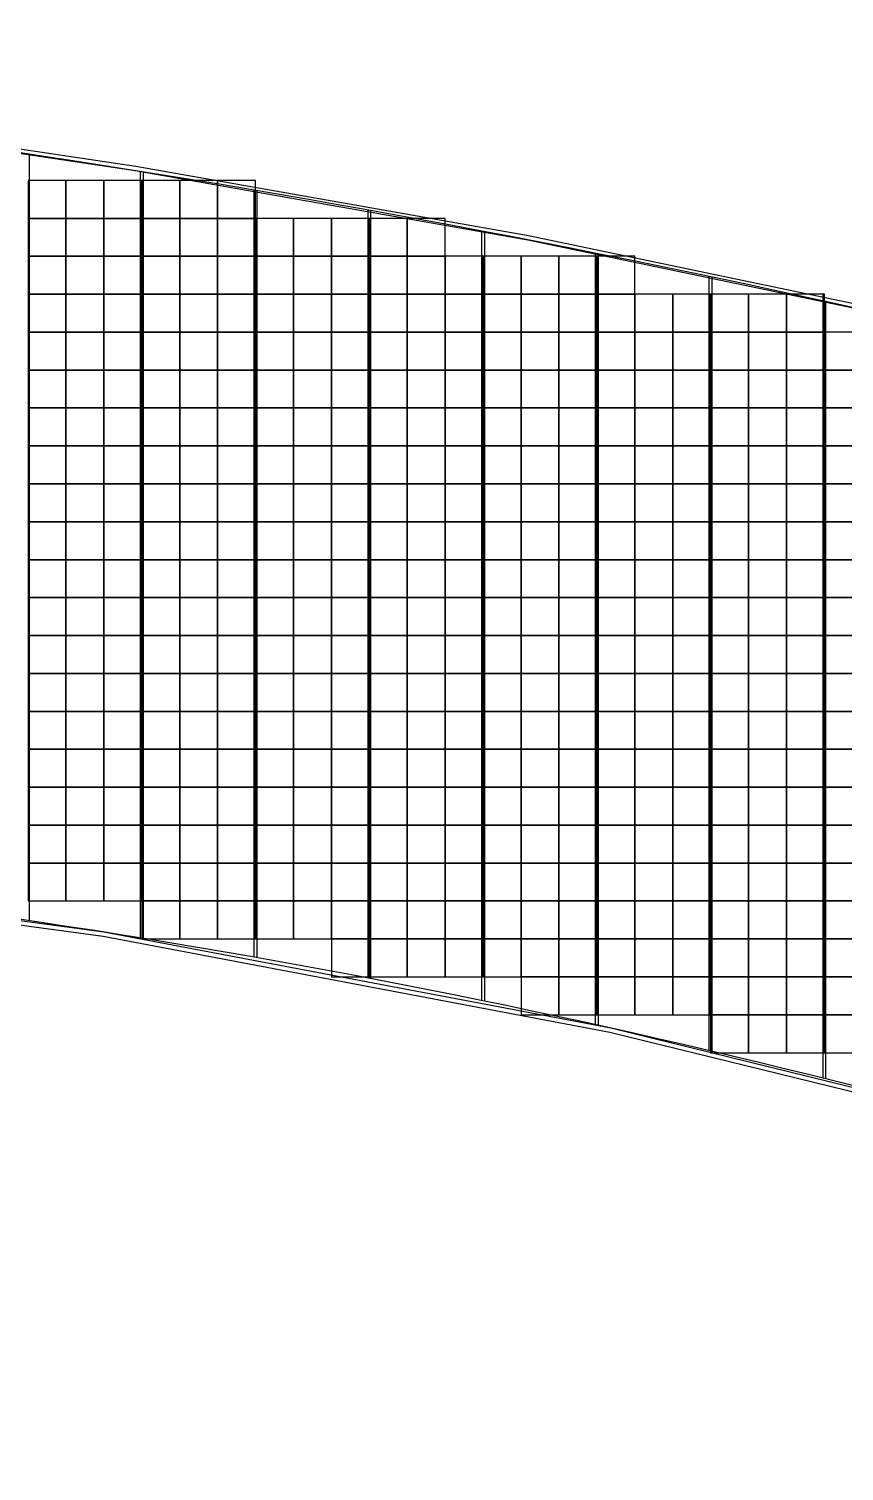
# Model space of a CAD drawing. Extents: x -31693 to 132909863, y -42052423 to 151957.
# Drawn here: x 80555 to 91305, y 100698 to 119715 of the extents above; entities that cross this region are included whole.
import ezdxf

# ---------------------------------------------------------------- set-up
doc = ezdxf.new("R2010")
doc.units = 0
doc.header["$LTSCALE"] = 1000
doc.header["$MEASUREMENT"] = 0
for name, color, linetype in [('500浮箱', 162, 'Continuous'), ('A-G-VISIBLE', 9, 'Continuous'), ('主龙骨', 4, 'Continuous'), ('边梁（14a槽钢', 3, 'Continuous')]:
    doc.layers.add(name, color=color, linetype=linetype)

# ---------------------------------------------------------------- blocks, each defined once
blk = doc.blocks.new('dasd')
at = {"layer": 'A-G-VISIBLE', "linetype": 'Continuous'}
for centre, radius, start, end in [((-132837.189, 42011.825), 160.06, 69.75334, 87.66536), ((-132829.243, 42052.463), 108.698, 67.70809, 90.93463)]:
    blk.add_arc(centre, radius, start, end, dxfattribs=at)

msp = doc.modelspace()

# ---------------------------------------------------------------- linework, layer by layer
at = {"layer": '500浮箱', "elevation": 2850}
for points in [[(80545, 117216), (81045, 117216), (81045, 117716), (80545, 117716)], [(81045, 117216), (81545, 117216), (81545, 117716), (81045, 117716)], [(81545, 117216), (82045, 117216), (82045, 117716), (81545, 117716)], [(82045, 117216), (82545, 117216), (82545, 117716), (82045, 117716)], [(82545, 117216), (83045, 117216), (83045, 117716), (82545, 117716)], [(83045, 117216), (83545, 117216), (83545, 117716), (83045, 117716)], [(80545, 116716), (81045, 116716), (81045, 117216), (80545, 117216)], [(81045, 116716), (81545, 116716), (81545, 117216), (81045, 117216)], [(81545, 116716), (82045, 116716), (82045, 117216), (81545, 117216)], [(82045, 116716), (82545, 116716), (82545, 117216), (82045, 117216)], [(82545, 116716), (83045, 116716), (83045, 117216), (82545, 117216)], [(83045, 116716), (83545, 116716), (83545, 117216), (83045, 117216)], [(83545, 116716), (84045, 116716), (84045, 117216), (83545, 117216)], [(84045, 116716), (84545, 116716), (84545, 117216), (84045, 117216)], [(84545, 116716), (85045, 116716), (85045, 117216), (84545, 117216)], [(85045, 116716), (85545, 116716), (85545, 117216), (85045, 117216)], [(85545, 116716), (86045, 116716), (86045, 117216), (85545, 117216)], [(80545, 116216), (81045, 116216), (81045, 116716), (80545, 116716)], [(81045, 116216), (81545, 116216), (81545, 116716), (81045, 116716)], [(81545, 116216), (82045, 116216), (82045, 116716), (81545, 116716)], [(82045, 116216), (82545, 116216), (82545, 116716), (82045, 116716)], [(82545, 116216), (83045, 116216), (83045, 116716), (82545, 116716)], [(83045, 116216), (83545, 116216), (83545, 116716), (83045, 116716)], [(83545, 116216), (84045, 116216), (84045, 116716), (83545, 116716)], [(84045, 116216), (84545, 116216), (84545, 116716), (84045, 116716)], [(84545, 116216), (85045, 116216), (85045, 116716), (84545, 116716)], [(85045, 116216), (85545, 116216), (85545, 116716), (85045, 116716)], [(85545, 116216), (86045, 116216), (86045, 116716), (85545, 116716)], [(86045, 116216), (86545, 116216), (86545, 116716), (86045, 116716)], [(86545, 116216), (87045, 116216), (87045, 116716), (86545, 116716)], [(87045, 116216), (87545, 116216), (87545, 116716), (87045, 116716)], [(87545, 116216), (88045, 116216), (88045, 116716), (87545, 116716)], [(88045, 116216), (88545, 116216), (88545, 116716), (88045, 116716)], [(80545, 115716), (81045, 115716), (81045, 116216), (80545, 116216)], [(81045, 115716), (81545, 115716), (81545, 116216), (81045, 116216)], [(81545, 115716), (82045, 115716), (82045, 116216), (81545, 116216)], [(82045, 115716), (82545, 115716), (82545, 116216), (82045, 116216)], [(82545, 115716), (83045, 115716), (83045, 116216), (82545, 116216)], [(83045, 115716), (83545, 115716), (83545, 116216), (83045, 116216)], [(83545, 115716), (84045, 115716), (84045, 116216), (83545, 116216)], [(84045, 115716), (84545, 115716), (84545, 116216), (84045, 116216)], [(84545, 115716), (85045, 115716), (85045, 116216), (84545, 116216)], [(85045, 115716), (85545, 115716), (85545, 116216), (85045, 116216)], [(85545, 115716), (86045, 115716), (86045, 116216), (85545, 116216)], [(86045, 115716), (86545, 115716), (86545, 116216), (86045, 116216)], [(86545, 115716), (87045, 115716), (87045, 116216), (86545, 116216)], [(87045, 115716), (87545, 115716), (87545, 116216), (87045, 116216)], [(87545, 115716), (88045, 115716), (88045, 116216), (87545, 116216)], [(88045, 115716), (88545, 115716), (88545, 116216), (88045, 116216)], [(88545, 115716), (89045, 115716), (89045, 116216), (88545, 116216)], [(89045, 115716), (89545, 115716), (89545, 116216), (89045, 116216)], [(89545, 115716), (90045, 115716), (90045, 116216), (89545, 116216)], [(90045, 115716), (90545, 115716), (90545, 116216), (90045, 116216)], [(90545, 115716), (91045, 115716), (91045, 116216), (90545, 116216)], [(80545, 115216), (81045, 115216), (81045, 115716), (80545, 115716)], [(81045, 115216), (81545, 115216), (81545, 115716), (81045, 115716)], [(81545, 115216), (82045, 115216), (82045, 115716), (81545, 115716)], [(82045, 115216), (82545, 115216), (82545, 115716), (82045, 115716)], [(82545, 115216), (83045, 115216), (83045, 115716), (82545, 115716)], [(83045, 115216), (83545, 115216), (83545, 115716), (83045, 115716)], [(83545, 115216), (84045, 115216), (84045, 115716), (83545, 115716)], [(84045, 115216), (84545, 115216), (84545, 115716), (84045, 115716)], [(84545, 115216), (85045, 115216), (85045, 115716), (84545, 115716)], [(85045, 115216), (85545, 115216), (85545, 115716), (85045, 115716)], [(85545, 115216), (86045, 115216), (86045, 115716), (85545, 115716)], [(86045, 115216), (86545, 115216), (86545, 115716), (86045, 115716)], [(86545, 115216), (87045, 115216), (87045, 115716), (86545, 115716)], [(87045, 115216), (87545, 115216), (87545, 115716), (87045, 115716)], [(87545, 115216), (88045, 115216), (88045, 115716), (87545, 115716)], [(88045, 115216), (88545, 115216), (88545, 115716), (88045, 115716)], [(88545, 115216), (89045, 115216), (89045, 115716), (88545, 115716)], [(89045, 115216), (89545, 115216), (89545, 115716), (89045, 115716)], [(89545, 115216), (90045, 115216), (90045, 115716), (89545, 115716)], [(90045, 115216), (90545, 115216), (90545, 115716), (90045, 115716)], [(90545, 115216), (91045, 115216), (91045, 115716), (90545, 115716)], [(91045, 115216), (91545, 115216), (91545, 115716), (91045, 115716)], [(80545, 114716), (81045, 114716), (81045, 115216), (80545, 115216)], [(81045, 114716), (81545, 114716), (81545, 115216), (81045, 115216)], [(81545, 114716), (82045, 114716), (82045, 115216), (81545, 115216)], [(82045, 114716), (82545, 114716), (82545, 115216), (82045, 115216)], [(82545, 114716), (83045, 114716), (83045, 115216), (82545, 115216)], [(83045, 114716), (83545, 114716), (83545, 115216), (83045, 115216)], [(83545, 114716), (84045, 114716), (84045, 115216), (83545, 115216)], [(84045, 114716), (84545, 114716), (84545, 115216), (84045, 115216)], [(84545, 114716), (85045, 114716), (85045, 115216), (84545, 115216)], [(85045, 114716), (85545, 114716), (85545, 115216), (85045, 115216)], [(85545, 114716), (86045, 114716), (86045, 115216), (85545, 115216)], [(86045, 114716), (86545, 114716), (86545, 115216), (86045, 115216)], [(86545, 114716), (87045, 114716), (87045, 115216), (86545, 115216)], [(87045, 114716), (87545, 114716), (87545, 115216), (87045, 115216)], [(87545, 114716), (88045, 114716), (88045, 115216), (87545, 115216)], [(88045, 114716), (88545, 114716), (88545, 115216), (88045, 115216)], [(88545, 114716), (89045, 114716), (89045, 115216), (88545, 115216)], [(89045, 114716), (89545, 114716), (89545, 115216), (89045, 115216)], [(89545, 114716), (90045, 114716), (90045, 115216), (89545, 115216)], [(90045, 114716), (90545, 114716), (90545, 115216), (90045, 115216)], [(90545, 114716), (91045, 114716), (91045, 115216), (90545, 115216)], [(91045, 114716), (91545, 114716), (91545, 115216), (91045, 115216)], [(80545, 114216), (81045, 114216), (81045, 114716), (80545, 114716)], [(81045, 114216), (81545, 114216), (81545, 114716), (81045, 114716)], [(81545, 114216), (82045, 114216), (82045, 114716), (81545, 114716)], [(82045, 114216), (82545, 114216), (82545, 114716), (82045, 114716)], [(82545, 114216), (83045, 114216), (83045, 114716), (82545, 114716)], [(83045, 114216), (83545, 114216), (83545, 114716), (83045, 114716)], [(83545, 114216), (84045, 114216), (84045, 114716), (83545, 114716)], [(84045, 114216), (84545, 114216), (84545, 114716), (84045, 114716)], [(84545, 114216), (85045, 114216), (85045, 114716), (84545, 114716)], [(85045, 114216), (85545, 114216), (85545, 114716), (85045, 114716)], [(85545, 114216), (86045, 114216), (86045, 114716), (85545, 114716)], [(86045, 114216), (86545, 114216), (86545, 114716), (86045, 114716)], [(86545, 114216), (87045, 114216), (87045, 114716), (86545, 114716)], [(87045, 114216), (87545, 114216), (87545, 114716), (87045, 114716)], [(87545, 114216), (88045, 114216), (88045, 114716), (87545, 114716)], [(88045, 114216), (88545, 114216), (88545, 114716), (88045, 114716)], [(88545, 114216), (89045, 114216), (89045, 114716), (88545, 114716)], [(89045, 114216), (89545, 114216), (89545, 114716), (89045, 114716)], [(89545, 114216), (90045, 114216), (90045, 114716), (89545, 114716)], [(90045, 114216), (90545, 114216), (90545, 114716), (90045, 114716)], [(90545, 114216), (91045, 114216), (91045, 114716), (90545, 114716)], [(91045, 114216), (91545, 114216), (91545, 114716), (91045, 114716)], [(80545, 113716), (81045, 113716), (81045, 114216), (80545, 114216)], [(81045, 113716), (81545, 113716), (81545, 114216), (81045, 114216)], [(81545, 113716), (82045, 113716), (82045, 114216), (81545, 114216)], [(82045, 113716), (82545, 113716), (82545, 114216), (82045, 114216)], [(82545, 113716), (83045, 113716), (83045, 114216), (82545, 114216)], [(83045, 113716), (83545, 113716), (83545, 114216), (83045, 114216)], [(83545, 113716), (84045, 113716), (84045, 114216), (83545, 114216)], [(84045, 113716), (84545, 113716), (84545, 114216), (84045, 114216)], [(84545, 113716), (85045, 113716), (85045, 114216), (84545, 114216)], [(85045, 113716), (85545, 113716), (85545, 114216), (85045, 114216)], [(85545, 113716), (86045, 113716), (86045, 114216), (85545, 114216)], [(86045, 113716), (86545, 113716), (86545, 114216), (86045, 114216)], [(86545, 113716), (87045, 113716), (87045, 114216), (86545, 114216)], [(87045, 113716), (87545, 113716), (87545, 114216), (87045, 114216)], [(87545, 113716), (88045, 113716), (88045, 114216), (87545, 114216)], [(88045, 113716), (88545, 113716), (88545, 114216), (88045, 114216)], [(88545, 113716), (89045, 113716), (89045, 114216), (88545, 114216)], [(89045, 113716), (89545, 113716), (89545, 114216), (89045, 114216)], [(89545, 113716), (90045, 113716), (90045, 114216), (89545, 114216)], [(90045, 113716), (90545, 113716), (90545, 114216), (90045, 114216)], [(90545, 113716), (91045, 113716), (91045, 114216), (90545, 114216)], [(91045, 113716), (91545, 113716), (91545, 114216), (91045, 114216)], [(80545, 113216), (81045, 113216), (81045, 113716), (80545, 113716)], [(81045, 113216), (81545, 113216), (81545, 113716), (81045, 113716)], [(81545, 113216), (82045, 113216), (82045, 113716), (81545, 113716)], [(82045, 113216), (82545, 113216), (82545, 113716), (82045, 113716)], [(82545, 113216), (83045, 113216), (83045, 113716), (82545, 113716)], [(83045, 113216), (83545, 113216), (83545, 113716), (83045, 113716)], [(83545, 113216), (84045, 113216), (84045, 113716), (83545, 113716)], [(84045, 113216), (84545, 113216), (84545, 113716), (84045, 113716)], [(84545, 113216), (85045, 113216), (85045, 113716), (84545, 113716)], [(85045, 113216), (85545, 113216), (85545, 113716), (85045, 113716)], [(85545, 113216), (86045, 113216), (86045, 113716), (85545, 113716)], [(86045, 113216), (86545, 113216), (86545, 113716), (86045, 113716)], [(86545, 113216), (87045, 113216), (87045, 113716), (86545, 113716)], [(87045, 113216), (87545, 113216), (87545, 113716), (87045, 113716)], [(87545, 113216), (88045, 113216), (88045, 113716), (87545, 113716)], [(88045, 113216), (88545, 113216), (88545, 113716), (88045, 113716)], [(88545, 113216), (89045, 113216), (89045, 113716), (88545, 113716)], [(89045, 113216), (89545, 113216), (89545, 113716), (89045, 113716)], [(89545, 113216), (90045, 113216), (90045, 113716), (89545, 113716)], [(90045, 113216), (90545, 113216), (90545, 113716), (90045, 113716)], [(90545, 113216), (91045, 113216), (91045, 113716), (90545, 113716)], [(91045, 113216), (91545, 113216), (91545, 113716), (91045, 113716)], [(80545, 112716), (81045, 112716), (81045, 113216), (80545, 113216)], [(81045, 112716), (81545, 112716), (81545, 113216), (81045, 113216)], [(81545, 112716), (82045, 112716), (82045, 113216), (81545, 113216)], [(82045, 112716), (82545, 112716), (82545, 113216), (82045, 113216)], [(82545, 112716), (83045, 112716), (83045, 113216), (82545, 113216)], [(83045, 112716), (83545, 112716), (83545, 113216), (83045, 113216)], [(83545, 112716), (84045, 112716), (84045, 113216), (83545, 113216)], [(84045, 112716), (84545, 112716), (84545, 113216), (84045, 113216)], [(84545, 112716), (85045, 112716), (85045, 113216), (84545, 113216)], [(85045, 112716), (85545, 112716), (85545, 113216), (85045, 113216)], [(85545, 112716), (86045, 112716), (86045, 113216), (85545, 113216)], [(86045, 112716), (86545, 112716), (86545, 113216), (86045, 113216)], [(86545, 112716), (87045, 112716), (87045, 113216), (86545, 113216)], [(87045, 112716), (87545, 112716), (87545, 113216), (87045, 113216)], [(87545, 112716), (88045, 112716), (88045, 113216), (87545, 113216)], [(88045, 112716), (88545, 112716), (88545, 113216), (88045, 113216)], [(88545, 112716), (89045, 112716), (89045, 113216), (88545, 113216)], [(89045, 112716), (89545, 112716), (89545, 113216), (89045, 113216)], [(89545, 112716), (90045, 112716), (90045, 113216), (89545, 113216)], [(90045, 112716), (90545, 112716), (90545, 113216), (90045, 113216)], [(90545, 112716), (91045, 112716), (91045, 113216), (90545, 113216)], [(91045, 112716), (91545, 112716), (91545, 113216), (91045, 113216)], [(80545, 112216), (81045, 112216), (81045, 112716), (80545, 112716)], [(81045, 112216), (81545, 112216), (81545, 112716), (81045, 112716)], [(81545, 112216), (82045, 112216), (82045, 112716), (81545, 112716)], [(82045, 112216), (82545, 112216), (82545, 112716), (82045, 112716)], [(82545, 112216), (83045, 112216), (83045, 112716), (82545, 112716)], [(83045, 112216), (83545, 112216), (83545, 112716), (83045, 112716)], [(83545, 112216), (84045, 112216), (84045, 112716), (83545, 112716)], [(84045, 112216), (84545, 112216), (84545, 112716), (84045, 112716)], [(84545, 112216), (85045, 112216), (85045, 112716), (84545, 112716)], [(85045, 112216), (85545, 112216), (85545, 112716), (85045, 112716)], [(85545, 112216), (86045, 112216), (86045, 112716), (85545, 112716)], [(86045, 112216), (86545, 112216), (86545, 112716), (86045, 112716)], [(86545, 112216), (87045, 112216), (87045, 112716), (86545, 112716)], [(87045, 112216), (87545, 112216), (87545, 112716), (87045, 112716)], [(87545, 112216), (88045, 112216), (88045, 112716), (87545, 112716)], [(88045, 112216), (88545, 112216), (88545, 112716), (88045, 112716)], [(88545, 112216), (89045, 112216), (89045, 112716), (88545, 112716)], [(89045, 112216), (89545, 112216), (89545, 112716), (89045, 112716)], [(89545, 112216), (90045, 112216), (90045, 112716), (89545, 112716)], [(90045, 112216), (90545, 112216), (90545, 112716), (90045, 112716)], [(90545, 112216), (91045, 112216), (91045, 112716), (90545, 112716)], [(91045, 112216), (91545, 112216), (91545, 112716), (91045, 112716)], [(80545, 111716), (81045, 111716), (81045, 112216), (80545, 112216)], [(81045, 111716), (81545, 111716), (81545, 112216), (81045, 112216)], [(81545, 111716), (82045, 111716), (82045, 112216), (81545, 112216)], [(82045, 111716), (82545, 111716), (82545, 112216), (82045, 112216)], [(82545, 111716), (83045, 111716), (83045, 112216), (82545, 112216)], [(83045, 111716), (83545, 111716), (83545, 112216), (83045, 112216)], [(83545, 111716), (84045, 111716), (84045, 112216), (83545, 112216)], [(84045, 111716), (84545, 111716), (84545, 112216), (84045, 112216)], [(84545, 111716), (85045, 111716), (85045, 112216), (84545, 112216)], [(85045, 111716), (85545, 111716), (85545, 112216), (85045, 112216)], [(85545, 111716), (86045, 111716), (86045, 112216), (85545, 112216)], [(86045, 111716), (86545, 111716), (86545, 112216), (86045, 112216)], [(86545, 111716), (87045, 111716), (87045, 112216), (86545, 112216)], [(87045, 111716), (87545, 111716), (87545, 112216), (87045, 112216)], [(87545, 111716), (88045, 111716), (88045, 112216), (87545, 112216)], [(88045, 111716), (88545, 111716), (88545, 112216), (88045, 112216)], [(88545, 111716), (89045, 111716), (89045, 112216), (88545, 112216)], [(89045, 111716), (89545, 111716), (89545, 112216), (89045, 112216)], [(89545, 111716), (90045, 111716), (90045, 112216), (89545, 112216)], [(90045, 111716), (90545, 111716), (90545, 112216), (90045, 112216)], [(90545, 111716), (91045, 111716), (91045, 112216), (90545, 112216)], [(91045, 111716), (91545, 111716), (91545, 112216), (91045, 112216)], [(80545, 111216), (81045, 111216), (81045, 111716), (80545, 111716)], [(81045, 111216), (81545, 111216), (81545, 111716), (81045, 111716)], [(81545, 111216), (82045, 111216), (82045, 111716), (81545, 111716)], [(82045, 111216), (82545, 111216), (82545, 111716), (82045, 111716)], [(82545, 111216), (83045, 111216), (83045, 111716), (82545, 111716)], [(83045, 111216), (83545, 111216), (83545, 111716), (83045, 111716)], [(83545, 111216), (84045, 111216), (84045, 111716), (83545, 111716)], [(84045, 111216), (84545, 111216), (84545, 111716), (84045, 111716)], [(84545, 111216), (85045, 111216), (85045, 111716), (84545, 111716)], [(85045, 111216), (85545, 111216), (85545, 111716), (85045, 111716)], [(85545, 111216), (86045, 111216), (86045, 111716), (85545, 111716)], [(86045, 111216), (86545, 111216), (86545, 111716), (86045, 111716)], [(86545, 111216), (87045, 111216), (87045, 111716), (86545, 111716)], [(87045, 111216), (87545, 111216), (87545, 111716), (87045, 111716)], [(87545, 111216), (88045, 111216), (88045, 111716), (87545, 111716)], [(88045, 111216), (88545, 111216), (88545, 111716), (88045, 111716)], [(88545, 111216), (89045, 111216), (89045, 111716), (88545, 111716)], [(89045, 111216), (89545, 111216), (89545, 111716), (89045, 111716)], [(89545, 111216), (90045, 111216), (90045, 111716), (89545, 111716)], [(90045, 111216), (90545, 111216), (90545, 111716), (90045, 111716)], [(90545, 111216), (91045, 111216), (91045, 111716), (90545, 111716)], [(91045, 111216), (91545, 111216), (91545, 111716), (91045, 111716)], [(80545, 110716), (81045, 110716), (81045, 111216), (80545, 111216)], [(81045, 110716), (81545, 110716), (81545, 111216), (81045, 111216)], [(81545, 110716), (82045, 110716), (82045, 111216), (81545, 111216)], [(82045, 110716), (82545, 110716), (82545, 111216), (82045, 111216)], [(82545, 110716), (83045, 110716), (83045, 111216), (82545, 111216)], [(83045, 110716), (83545, 110716), (83545, 111216), (83045, 111216)], [(83545, 110716), (84045, 110716), (84045, 111216), (83545, 111216)], [(84045, 110716), (84545, 110716), (84545, 111216), (84045, 111216)], [(84545, 110716), (85045, 110716), (85045, 111216), (84545, 111216)], [(85045, 110716), (85545, 110716), (85545, 111216), (85045, 111216)], [(85545, 110716), (86045, 110716), (86045, 111216), (85545, 111216)], [(86045, 110716), (86545, 110716), (86545, 111216), (86045, 111216)], [(86545, 110716), (87045, 110716), (87045, 111216), (86545, 111216)], [(87045, 110716), (87545, 110716), (87545, 111216), (87045, 111216)], [(87545, 110716), (88045, 110716), (88045, 111216), (87545, 111216)], [(88045, 110716), (88545, 110716), (88545, 111216), (88045, 111216)], [(88545, 110716), (89045, 110716), (89045, 111216), (88545, 111216)], [(89045, 110716), (89545, 110716), (89545, 111216), (89045, 111216)], [(89545, 110716), (90045, 110716), (90045, 111216), (89545, 111216)], [(90045, 110716), (90545, 110716), (90545, 111216), (90045, 111216)], [(90545, 110716), (91045, 110716), (91045, 111216), (90545, 111216)], [(91045, 110716), (91545, 110716), (91545, 111216), (91045, 111216)], [(80545, 110216), (81045, 110216), (81045, 110716), (80545, 110716)], [(81045, 110216), (81545, 110216), (81545, 110716), (81045, 110716)], [(81545, 110216), (82045, 110216), (82045, 110716), (81545, 110716)], [(82045, 110216), (82545, 110216), (82545, 110716), (82045, 110716)], [(82545, 110216), (83045, 110216), (83045, 110716), (82545, 110716)], [(83045, 110216), (83545, 110216), (83545, 110716), (83045, 110716)], [(83545, 110216), (84045, 110216), (84045, 110716), (83545, 110716)], [(84045, 110216), (84545, 110216), (84545, 110716), (84045, 110716)], [(84545, 110216), (85045, 110216), (85045, 110716), (84545, 110716)], [(85045, 110216), (85545, 110216), (85545, 110716), (85045, 110716)], [(85545, 110216), (86045, 110216), (86045, 110716), (85545, 110716)], [(86045, 110216), (86545, 110216), (86545, 110716), (86045, 110716)], [(86545, 110216), (87045, 110216), (87045, 110716), (86545, 110716)], [(87045, 110216), (87545, 110216), (87545, 110716), (87045, 110716)], [(87545, 110216), (88045, 110216), (88045, 110716), (87545, 110716)], [(88045, 110216), (88545, 110216), (88545, 110716), (88045, 110716)], [(88545, 110216), (89045, 110216), (89045, 110716), (88545, 110716)], [(89045, 110216), (89545, 110216), (89545, 110716), (89045, 110716)], [(89545, 110216), (90045, 110216), (90045, 110716), (89545, 110716)], [(90045, 110216), (90545, 110216), (90545, 110716), (90045, 110716)], [(90545, 110216), (91045, 110216), (91045, 110716), (90545, 110716)], [(91045, 110216), (91545, 110216), (91545, 110716), (91045, 110716)], [(80545, 109716), (81045, 109716), (81045, 110216), (80545, 110216)], [(81045, 109716), (81545, 109716), (81545, 110216), (81045, 110216)], [(81545, 109716), (82045, 109716), (82045, 110216), (81545, 110216)], [(82045, 109716), (82545, 109716), (82545, 110216), (82045, 110216)], [(82545, 109716), (83045, 109716), (83045, 110216), (82545, 110216)], [(83045, 109716), (83545, 109716), (83545, 110216), (83045, 110216)], [(83545, 109716), (84045, 109716), (84045, 110216), (83545, 110216)], [(84045, 109716), (84545, 109716), (84545, 110216), (84045, 110216)], [(84545, 109716), (85045, 109716), (85045, 110216), (84545, 110216)], [(85045, 109716), (85545, 109716), (85545, 110216), (85045, 110216)], [(85545, 109716), (86045, 109716), (86045, 110216), (85545, 110216)], [(86045, 109716), (86545, 109716), (86545, 110216), (86045, 110216)], [(86545, 109716), (87045, 109716), (87045, 110216), (86545, 110216)], [(87045, 109716), (87545, 109716), (87545, 110216), (87045, 110216)], [(87545, 109716), (88045, 109716), (88045, 110216), (87545, 110216)], [(88045, 109716), (88545, 109716), (88545, 110216), (88045, 110216)], [(88545, 109716), (89045, 109716), (89045, 110216), (88545, 110216)], [(89045, 109716), (89545, 109716), (89545, 110216), (89045, 110216)], [(89545, 109716), (90045, 109716), (90045, 110216), (89545, 110216)], [(90045, 109716), (90545, 109716), (90545, 110216), (90045, 110216)], [(90545, 109716), (91045, 109716), (91045, 110216), (90545, 110216)], [(91045, 109716), (91545, 109716), (91545, 110216), (91045, 110216)], [(80545, 109216), (81045, 109216), (81045, 109716), (80545, 109716)], [(81045, 109216), (81545, 109216), (81545, 109716), (81045, 109716)], [(81545, 109216), (82045, 109216), (82045, 109716), (81545, 109716)], [(82045, 109216), (82545, 109216), (82545, 109716), (82045, 109716)], [(82545, 109216), (83045, 109216), (83045, 109716), (82545, 109716)], [(83045, 109216), (83545, 109216), (83545, 109716), (83045, 109716)], [(83545, 109216), (84045, 109216), (84045, 109716), (83545, 109716)], [(84045, 109216), (84545, 109216), (84545, 109716), (84045, 109716)], [(84545, 109216), (85045, 109216), (85045, 109716), (84545, 109716)], [(85045, 109216), (85545, 109216), (85545, 109716), (85045, 109716)], [(85545, 109216), (86045, 109216), (86045, 109716), (85545, 109716)], [(86045, 109216), (86545, 109216), (86545, 109716), (86045, 109716)], [(86545, 109216), (87045, 109216), (87045, 109716), (86545, 109716)], [(87045, 109216), (87545, 109216), (87545, 109716), (87045, 109716)], [(87545, 109216), (88045, 109216), (88045, 109716), (87545, 109716)], [(88045, 109216), (88545, 109216), (88545, 109716), (88045, 109716)], [(88545, 109216), (89045, 109216), (89045, 109716), (88545, 109716)], [(89045, 109216), (89545, 109216), (89545, 109716), (89045, 109716)], [(89545, 109216), (90045, 109216), (90045, 109716), (89545, 109716)], [(90045, 109216), (90545, 109216), (90545, 109716), (90045, 109716)], [(90545, 109216), (91045, 109216), (91045, 109716), (90545, 109716)], [(91045, 109216), (91545, 109216), (91545, 109716), (91045, 109716)], [(80545, 108716), (81045, 108716), (81045, 109216), (80545, 109216)], [(81045, 108716), (81545, 108716), (81545, 109216), (81045, 109216)], [(81545, 108716), (82045, 108716), (82045, 109216), (81545, 109216)], [(82045, 108716), (82545, 108716), (82545, 109216), (82045, 109216)], [(82545, 108716), (83045, 108716), (83045, 109216), (82545, 109216)], [(83045, 108716), (83545, 108716), (83545, 109216), (83045, 109216)], [(83545, 108716), (84045, 108716), (84045, 109216), (83545, 109216)], [(84045, 108716), (84545, 108716), (84545, 109216), (84045, 109216)], [(84545, 108716), (85045, 108716), (85045, 109216), (84545, 109216)], [(85045, 108716), (85545, 108716), (85545, 109216), (85045, 109216)], [(85545, 108716), (86045, 108716), (86045, 109216), (85545, 109216)], [(86045, 108716), (86545, 108716), (86545, 109216), (86045, 109216)], [(86545, 108716), (87045, 108716), (87045, 109216), (86545, 109216)], [(87045, 108716), (87545, 108716), (87545, 109216), (87045, 109216)], [(87545, 108716), (88045, 108716), (88045, 109216), (87545, 109216)], [(88045, 108716), (88545, 108716), (88545, 109216), (88045, 109216)], [(88545, 108716), (89045, 108716), (89045, 109216), (88545, 109216)], [(89045, 108716), (89545, 108716), (89545, 109216), (89045, 109216)], [(89545, 108716), (90045, 108716), (90045, 109216), (89545, 109216)], [(90045, 108716), (90545, 108716), (90545, 109216), (90045, 109216)], [(90545, 108716), (91045, 108716), (91045, 109216), (90545, 109216)], [(91045, 108716), (91545, 108716), (91545, 109216), (91045, 109216)], [(80545, 108216), (81045, 108216), (81045, 108716), (80545, 108716)], [(81045, 108216), (81545, 108216), (81545, 108716), (81045, 108716)], [(81545, 108216), (82045, 108216), (82045, 108716), (81545, 108716)], [(82045, 108216), (82545, 108216), (82545, 108716), (82045, 108716)], [(82545, 108216), (83045, 108216), (83045, 108716), (82545, 108716)], [(83045, 108216), (83545, 108216), (83545, 108716), (83045, 108716)], [(83545, 108216), (84045, 108216), (84045, 108716), (83545, 108716)], [(84045, 108216), (84545, 108216), (84545, 108716), (84045, 108716)], [(84545, 108216), (85045, 108216), (85045, 108716), (84545, 108716)], [(85045, 108216), (85545, 108216), (85545, 108716), (85045, 108716)], [(85545, 108216), (86045, 108216), (86045, 108716), (85545, 108716)], [(86045, 108216), (86545, 108216), (86545, 108716), (86045, 108716)], [(86545, 108216), (87045, 108216), (87045, 108716), (86545, 108716)], [(87045, 108216), (87545, 108216), (87545, 108716), (87045, 108716)], [(87545, 108216), (88045, 108216), (88045, 108716), (87545, 108716)], [(88045, 108216), (88545, 108216), (88545, 108716), (88045, 108716)], [(88545, 108216), (89045, 108216), (89045, 108716), (88545, 108716)], [(89045, 108216), (89545, 108216), (89545, 108716), (89045, 108716)], [(89545, 108216), (90045, 108216), (90045, 108716), (89545, 108716)], [(90045, 108216), (90545, 108216), (90545, 108716), (90045, 108716)], [(90545, 108216), (91045, 108216), (91045, 108716), (90545, 108716)], [(91045, 108216), (91545, 108216), (91545, 108716), (91045, 108716)], [(82045, 107716), (82545, 107716), (82545, 108216), (82045, 108216)], [(82545, 107716), (83045, 107716), (83045, 108216), (82545, 108216)], [(83045, 107716), (83545, 107716), (83545, 108216), (83045, 108216)], [(83545, 107716), (84045, 107716), (84045, 108216), (83545, 108216)], [(84045, 107716), (84545, 107716), (84545, 108216), (84045, 108216)], [(84545, 107716), (85045, 107716), (85045, 108216), (84545, 108216)], [(85045, 107716), (85545, 107716), (85545, 108216), (85045, 108216)], [(85545, 107716), (86045, 107716), (86045, 108216), (85545, 108216)], [(86045, 107716), (86545, 107716), (86545, 108216), (86045, 108216)], [(86545, 107716), (87045, 107716), (87045, 108216), (86545, 108216)], [(87045, 107716), (87545, 107716), (87545, 108216), (87045, 108216)], [(87545, 107716), (88045, 107716), (88045, 108216), (87545, 108216)], [(88045, 107716), (88545, 107716), (88545, 108216), (88045, 108216)], [(88545, 107716), (89045, 107716), (89045, 108216), (88545, 108216)], [(89045, 107716), (89545, 107716), (89545, 108216), (89045, 108216)], [(89545, 107716), (90045, 107716), (90045, 108216), (89545, 108216)], [(90045, 107716), (90545, 107716), (90545, 108216), (90045, 108216)], [(90545, 107716), (91045, 107716), (91045, 108216), (90545, 108216)], [(91045, 107716), (91545, 107716), (91545, 108216), (91045, 108216)], [(84545, 107216), (85045, 107216), (85045, 107716), (84545, 107716)], [(85045, 107216), (85545, 107216), (85545, 107716), (85045, 107716)], [(85545, 107216), (86045, 107216), (86045, 107716), (85545, 107716)], [(86045, 107216), (86545, 107216), (86545, 107716), (86045, 107716)], [(86545, 107216), (87045, 107216), (87045, 107716), (86545, 107716)], [(87045, 107216), (87545, 107216), (87545, 107716), (87045, 107716)], [(87545, 107216), (88045, 107216), (88045, 107716), (87545, 107716)], [(88045, 107216), (88545, 107216), (88545, 107716), (88045, 107716)], [(88545, 107216), (89045, 107216), (89045, 107716), (88545, 107716)], [(89045, 107216), (89545, 107216), (89545, 107716), (89045, 107716)], [(89545, 107216), (90045, 107216), (90045, 107716), (89545, 107716)], [(90045, 107216), (90545, 107216), (90545, 107716), (90045, 107716)], [(90545, 107216), (91045, 107216), (91045, 107716), (90545, 107716)], [(91045, 107216), (91545, 107216), (91545, 107716), (91045, 107716)], [(87045, 106716), (87545, 106716), (87545, 107216), (87045, 107216)], [(87545, 106716), (88045, 106716), (88045, 107216), (87545, 107216)], [(88045, 106716), (88545, 106716), (88545, 107216), (88045, 107216)], [(88545, 106716), (89045, 106716), (89045, 107216), (88545, 107216)], [(89045, 106716), (89545, 106716), (89545, 107216), (89045, 107216)], [(89545, 106716), (90045, 106716), (90045, 107216), (89545, 107216)], [(90045, 106716), (90545, 106716), (90545, 107216), (90045, 107216)], [(90545, 106716), (91045, 106716), (91045, 107216), (90545, 107216)], [(91045, 106716), (91545, 106716), (91545, 107216), (91045, 107216)], [(89545, 106216), (90045, 106216), (90045, 106716), (89545, 106716)], [(90045, 106216), (90545, 106216), (90545, 106716), (90045, 106716)], [(90545, 106216), (91045, 106216), (91045, 106716), (90545, 106716)], [(91045, 106216), (91545, 106216), (91545, 106716), (91045, 106716)]]:
    msp.add_lwpolyline(points, close=True, dxfattribs=at)
at = {"layer": '主龙骨', "elevation": 2850}
for points in [[(80566, 107955), (80566, 118062)], [(82023, 117835), (82023, 107729)], [(82066, 107716), (82066, 117828)], [(83523, 117588), (83523, 107476)], [(83566, 107468), (83566, 117581)], [(85023, 117326), (85023, 107201)], [(85066, 107193), (85066, 117318)], [(86523, 117049), (86523, 106904)], [(86566, 106895), (86566, 117041)], [(88023, 116757), (88023, 106585)], [(88066, 106576), (88066, 116749)], [(89523, 116451), (89523, 106244)], [(89566, 106216), (89566, 116442)], [(91023, 116216), (91023, 105880)], [(91066, 105870), (91066, 116120)]]:
    msp.add_lwpolyline(points, dxfattribs=at)
at = {"layer": '边梁（14a槽钢', "elevation": 2850}
for points in [[(78804, 118317), (81956, 117846), (87134, 116932), (91633, 115994), (96349, 114865), (104326, 112605), (110955, 110380)], [(78812, 118375), (81965, 117903), (87144, 116989), (91645, 116051), (96363, 114921), (104343, 112660), (110976, 110434)], [(130401, 57943), (130731, 59714), (130955, 61258), (131169, 63414), (131279, 66237), (131186, 69237), (130874, 72237), (130527, 74317), (130114, 76216), (129237, 79312), (128738, 80751), (127172, 83489), (125255, 86314), (121826, 90404), (119105, 93028), (116116, 95438), (112945, 97560), (108636, 99851), (104880, 101412), (99244, 103478), (92930, 105385), (88229, 106540), (81546, 107805), (76755, 108450)], [(130344, 57955), (130674, 59724), (130897, 61265), (131111, 63418), (131221, 66237), (131128, 69233), (130816, 72229), (130470, 74306), (130058, 76202), (129181, 79295), (128685, 80727), (127123, 83458), (125209, 86279), (121784, 90364), (119067, 92984), (116082, 95391), (112915, 97510), (108611, 99799), (104859, 101358), (99225, 103423), (92914, 105329), (88216, 106483), (81537, 107748), (76749, 108392)]]:
    msp.add_lwpolyline(points, dxfattribs=at)

# ---------------------------------------------------------------- block references
at = {"xscale": 1000, "yscale": 1000, "zscale": 1000}
msp.add_blockref('dasd', (132893911, -42052037, 2850), dxfattribs=at)

doc.saveas('drawing.dxf')
